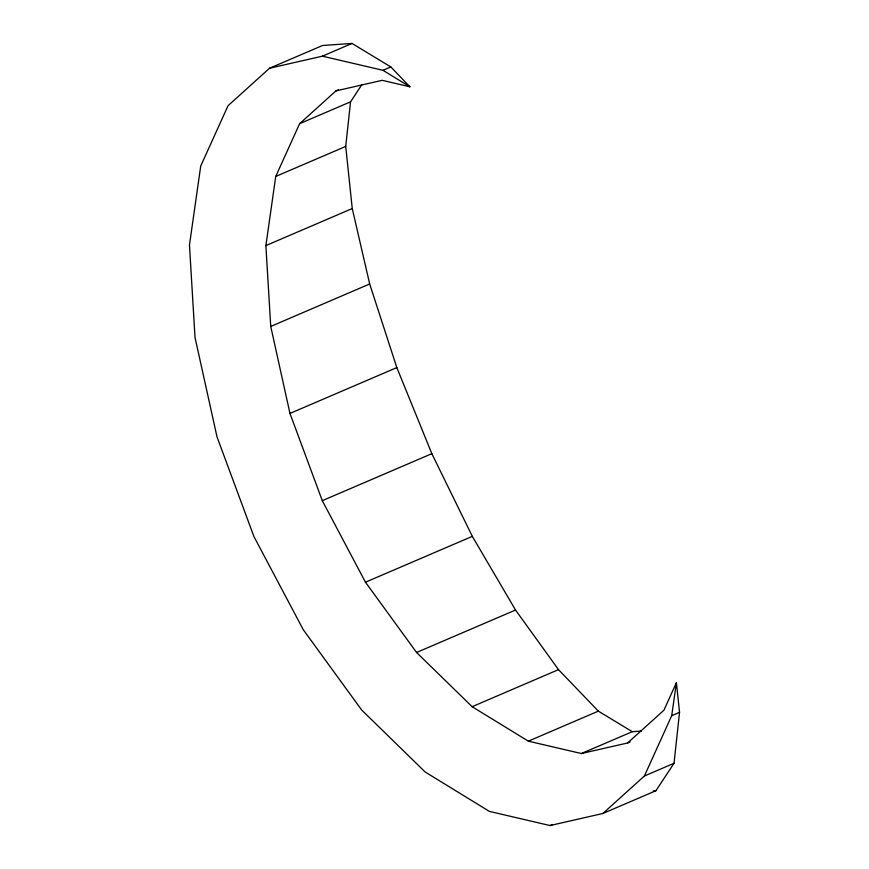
<?xml version="1.0" encoding="UTF-8"?>
<svg xmlns="http://www.w3.org/2000/svg" width="869" height="869" viewBox="0 0 869 869"><rect width="100%" height="100%" fill="white"/><g stroke="black" fill="none" stroke-linecap="round" stroke-linejoin="round"><path stroke-width="1.3" d="M641.311 731.068L632.295 731.698L598.339 711.135L558.506 669.63L515.534 610.027L472.323 536.358L431.839 453.672L396.829 367.587L369.683 283.978L352.249 208.538L345.721 146.416L350.544 101.836L362.058 84.38M335.945 90.887L382.186 80.328L409.875 86.781L390.833 66.946L352.032 43.45L322.573 45.481L269.531 68.238L228.036 105.714L200.728 166.012L189.464 245.058L195.014 337.433L217.011 436.868L253.933 536.564L303.292 629.743L361.7 710.049L425.191 772.02L489.421 811.407L550.034 825.55L602.89 813.471L655.932 790.714L674.029 763.286L679.536 712.341L676.419 682.643L663.938 710.19L627.624 742.973L581.383 753.532L528.341 741.159L472.139 706.693L416.577 652.478L365.469 582.208L322.29 500.674L289.974 413.438L270.737 326.44L265.881 245.601L275.734 176.44L299.631 123.68L335.945 90.887L338.378 89.844M602.89 813.471L644.396 776.006L671.704 715.698L676.419 682.643M269.531 68.238L322.388 56.17L352.032 43.45M322.388 56.17L383.001 70.313L390.833 66.946M299.631 123.68L350.544 101.836M275.734 176.44L345.721 146.416M265.881 245.601L352.249 208.538M270.737 326.44L369.683 283.978M289.974 413.438L396.829 367.587M322.29 500.674L431.839 453.672M365.469 582.208L472.323 536.358M416.577 652.478L515.534 610.027M472.139 706.693L558.506 669.63M528.341 741.159L598.339 711.135M581.383 753.532L632.295 731.698M671.704 715.698L679.536 712.341M627.624 742.973L630.068 741.93M644.396 776.006L674.029 763.286M550.034 825.55L552.499 824.496M653.26 790.899L655.932 790.714M407.659 85.444L409.875 86.781L383.001 70.313"/></g></svg>
